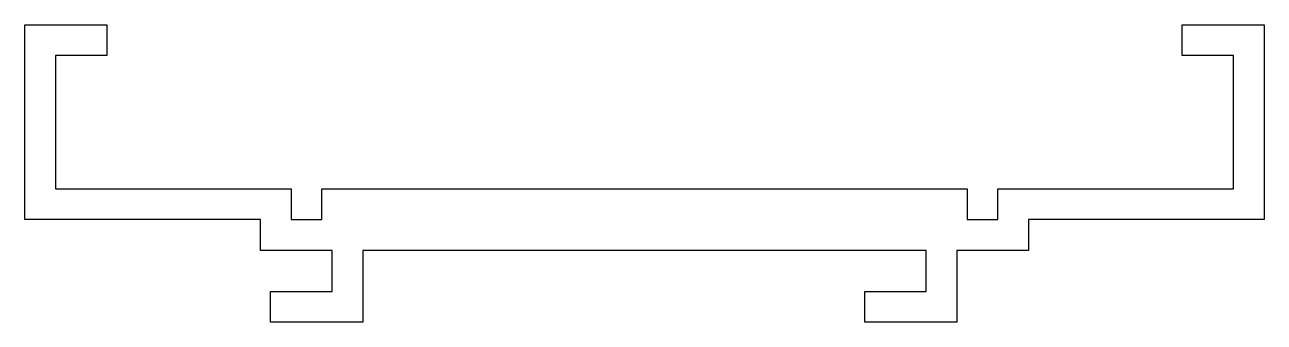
# Model space of a CAD drawing. Header units: millimetres. Extents: x -118 to 3, y -13 to 16.
import ezdxf

# ---------------------------------------------------------------- set-up
doc = ezdxf.new("R2010")
doc.units = ezdxf.units.MM
doc.layers.get('0').update_dxf_attribs({"linetype": 'CONTINUOUS'})

msp = doc.modelspace()

# ---------------------------------------------------------------- linework, layer by layer
msp.add_lwpolyline([(3, 16), (3, -3), (-20, -3), (-20, -6), (-27, -6), (-27, -13), (-36, -13), (-36, -10), (-30, -10), (-30, -6), (-85, -6), (-85, -13), (-94, -13), (-94, -10), (-88, -10), (-88, -6), (-95, -6), (-95, -3), (-118, -3), (-118, 16), (-110, 16), (-110, 13), (-115, 13), (-115, 0), (-92, 0), (-92, -3), (-89, -3), (-89, 0), (-26, 0), (-26, -3), (-23, -3), (-23, 0), (0, 0), (0, 13), (-5, 13), (-5, 16)], close=True)

doc.saveas('drawing.dxf')
